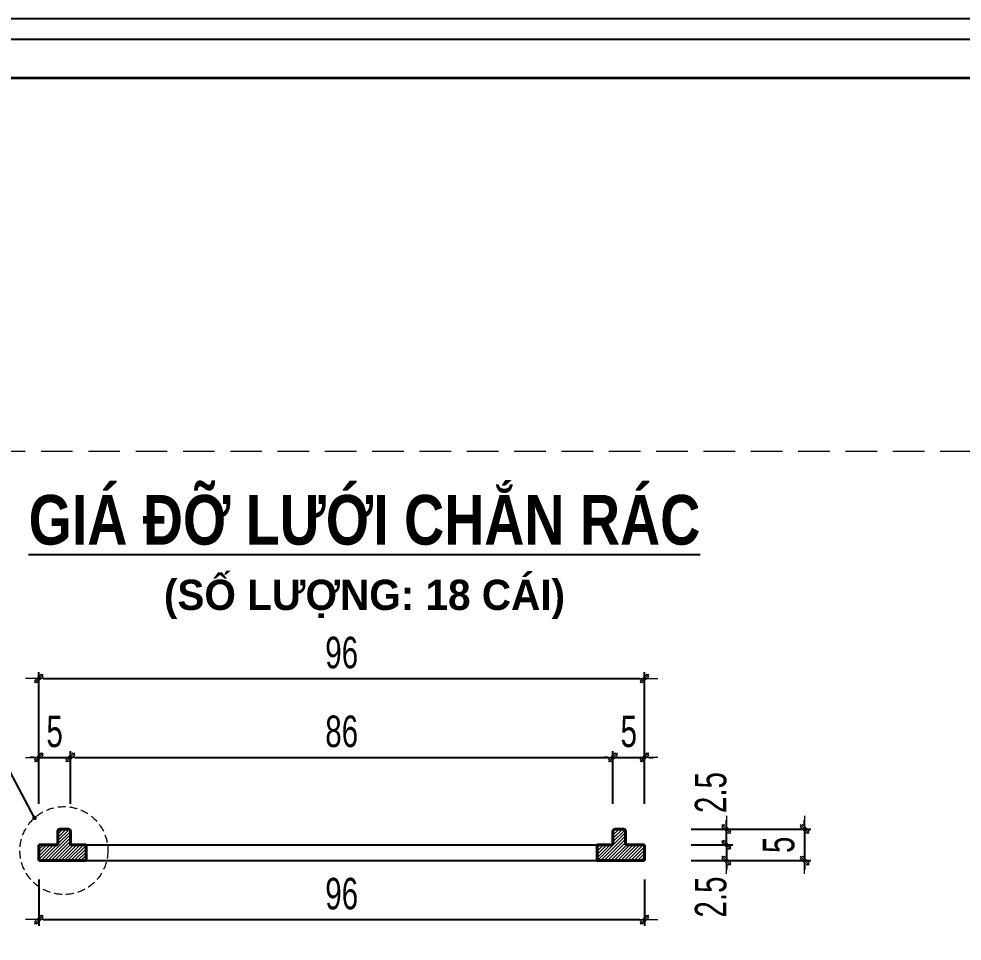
# Model space of a CAD drawing. Header units: inches. Extents: x -676 to 53517, y -16349 to 46516.
# Drawn here: x 39070 to 40565, y 18531 to 19994 of the extents above; entities that cross this region are included whole.
import ezdxf
from ezdxf.enums import TextEntityAlignment as Align

# ---------------------------------------------------------------- set-up
doc = ezdxf.new("R2010")
doc.units = ezdxf.units.IN
doc.header["$MEASUREMENT"] = 0
doc.linetypes.add('HIDDEN', pattern=[0.375, 0.25, -0.125])
for name, color, linetype, lineweight in [('2 - Text2', 2, 'Continuous', 20), ('LC Dim', 8, 'Continuous', 18), ('LC Hatch', 252, 'Continuous', 9), ('LC MANH DUT', 35, 'HIDDEN', 5), ('LC Net dam2', 6, 'Continuous', 40), ('LC Net thay', 7, 'Continuous', 25), ('LC Text2', 7, 'Continuous', 25), ('THEP', 1, 'Continuous', 35)]:
    doc.layers.add(name, color=color, linetype=linetype, lineweight=lineweight)
doc.layers.add('ENTTNTHIETKE1', color=2, linetype='Continuous')
doc.layers.add('KHUNGTEN', color=5, linetype='Continuous')
doc.styles.add('EG 1', font='')
doc.styles.add('HOATBIF', font='hoatbif.shx', dxfattribs={"width": 0.7})
doc.styles.add('LC 1', font='')
doc.styles.add('LC3', font='', dxfattribs={"width": 0.8})
doc.styles.get('EG 1').set_extended_font_data('.VnAvantH', bold=True)
doc.styles.get('LC 1').set_extended_font_data('.VnAvantH', bold=True)
doc.styles.get('LC3').set_extended_font_data('.VnArialH', bold=True)
doc.dimstyles.new('1-100(1-25)', dxfattribs={"dimscale": 25, "dimtxt": 2.5, "dimasz": 0.35, "dimexe": 0.5, "dimexo": 0, "dimgap": 0.8, "dimtad": 1, "dimdec": 0, "dimzin": 0, "dimdsep": 46, "dimtxsty": 'HOATBIF', "dimblk1": 'DOT', "dimblk2": 'DOT', "dimsah": 1, "dimcen": -1, "dimdle": 1, "dimclrd": 256, "dimclre": 256, "dimclrt": 4, "dimadec": 3, "dimazin": 2, "dimtfac": 0.333333, "dimtdec": 0, "dimtix": 1, "dimtmove": 2, "dimatfit": 3, "dimldrblk": 'DOT', "dimfxl": 1, "dimtvp": 0.833333, "dimtolj": 1, "dimtzin": 0, "dimarcsym": 0})

# ---------------------------------------------------------------- blocks, each defined once
blk = doc.blocks.new('DOT')
at = {"layer": 'LC Dim'}
blk.add_line((-3, 0), (3, 0), dxfattribs=at)
at = {"layer": 'LC Dim', "color": 4}
blk.add_line((-1, -1), (1, 1), dxfattribs=at)
blk.add_lwpolyline([(0.5, 1), (-1, -0.5), (-0.5, -1), (1, 0.5)], close=True, dxfattribs=at)
blk = doc.blocks.new('*D297')
at = {"layer": 'Defpoints', "color": 0, "transparency": 16777216}
for p in [(39101.2, 18629.3), (40061.2, 18629.3), (40061.2, 18565.5)]:
    blk.add_point(p, dxfattribs=at)
at = {"layer": 'LC Dim', "lineweight": -2, "transparency": 16777216}
for p, q in [((39101.2, 18629.3), (39101.2, 18555.5)), ((40061.2, 18629.3), (40061.2, 18555.5)), ((39108.2, 18565.5), (40054.2, 18565.5))]:
    blk.add_line(p, q, dxfattribs=at)
at = {"layer": 'LC Dim', "lineweight": -2, "transparency": 16777216, "xscale": 7, "yscale": 7, "zscale": 7, "rotation": 180}
blk.add_blockref('DOT', (39101.2, 18565.5), dxfattribs=at)
at = {"layer": 'LC Dim', "lineweight": -2, "transparency": 16777216, "xscale": 7, "yscale": 7, "zscale": 7}
blk.add_blockref('DOT', (40061.2, 18565.5), dxfattribs=at)
at = {"layer": 'LC Dim', "color": 4, "transparency": 16777216, "insert": (39581.2, 18606.5), "char_height": 50, "attachment_point": 5, "style": 'HOATBIF'}
blk.add_mtext('\\A1;96', dxfattribs=at)
blk = doc.blocks.new('_Dot')
at = {"color": 0, "linetype": 'ByBlock', "lineweight": -2}
blk.add_line((-0.5, 0), (-1, 0), dxfattribs=at)
at = {"color": 0, "linetype": 'ByBlock', "const_width": 0.5}
blk.add_lwpolyline([(-0.25, 0, 1), (0.25, 0, 1)], format="xyb", close=True, dxfattribs=at)
blk = doc.blocks.new('*D333')
at = {"layer": 'Defpoints', "color": 0, "transparency": 16777216}
for p in [(39151.2, 18822.9), (39101.2, 18749.1), (39151.2, 18749.1)]:
    blk.add_point(p, dxfattribs=at)
at = {"layer": 'LC Dim', "lineweight": -2, "transparency": 16777216}
for p, q in [((39101.2, 18749.1), (39101.2, 18832.9)), ((39151.2, 18749.1), (39151.2, 18832.9)), ((39094.2, 18822.9), (39087.2, 18822.9)), ((39101.2, 18822.9), (39151.2, 18822.9)), ((39158.2, 18822.9), (39165.2, 18822.9))]:
    blk.add_line(p, q, dxfattribs=at)
at = {"layer": 'LC Dim', "lineweight": -2, "transparency": 16777216, "xscale": 7, "yscale": 7, "zscale": 7}
blk.add_blockref('DOT', (39101.2, 18822.9), dxfattribs=at)
at = {"layer": 'LC Dim', "lineweight": -2, "transparency": 16777216, "xscale": 7, "yscale": 7, "zscale": 7, "rotation": 180}
blk.add_blockref('DOT', (39151.2, 18822.9), dxfattribs=at)
at = {"layer": 'LC Dim', "color": 4, "transparency": 16777216, "insert": (39126.2, 18863.9), "char_height": 50, "attachment_point": 5, "style": 'HOATBIF'}
blk.add_mtext('\\A1;5', dxfattribs=at)
blk = doc.blocks.new('*D334')
at = {"layer": 'Defpoints', "color": 0, "transparency": 16777216}
for p in [(40061.2, 18822.9), (40011.2, 18749.1), (40061.2, 18749.1)]:
    blk.add_point(p, dxfattribs=at)
at = {"layer": 'LC Dim', "lineweight": -2, "transparency": 16777216}
for p, q in [((40011.2, 18749.1), (40011.2, 18832.9)), ((40061.2, 18749.1), (40061.2, 18832.9)), ((40004.2, 18822.9), (39997.2, 18822.9)), ((40011.2, 18822.9), (40061.2, 18822.9)), ((40068.2, 18822.9), (40075.2, 18822.9))]:
    blk.add_line(p, q, dxfattribs=at)
at = {"layer": 'LC Dim', "lineweight": -2, "transparency": 16777216, "xscale": 7, "yscale": 7, "zscale": 7}
blk.add_blockref('DOT', (40011.2, 18822.9), dxfattribs=at)
at = {"layer": 'LC Dim', "lineweight": -2, "transparency": 16777216, "xscale": 7, "yscale": 7, "zscale": 7, "rotation": 180}
blk.add_blockref('DOT', (40061.2, 18822.9), dxfattribs=at)
at = {"layer": 'LC Dim', "color": 4, "transparency": 16777216, "insert": (40036.2, 18863.9), "char_height": 50, "attachment_point": 5, "style": 'HOATBIF'}
blk.add_mtext('\\A1;5', dxfattribs=at)
blk = doc.blocks.new('*D335')
at = {"layer": 'Defpoints', "color": 0, "transparency": 16777216}
for p in [(40061.2, 18947.9), (39101.2, 18749.1), (40061.2, 18749.1)]:
    blk.add_point(p, dxfattribs=at)
at = {"layer": 'LC Dim', "lineweight": -2, "transparency": 16777216}
for p, q in [((39101.2, 18749.1), (39101.2, 18957.9)), ((40061.2, 18749.1), (40061.2, 18957.9)), ((39108.2, 18947.9), (40054.2, 18947.9))]:
    blk.add_line(p, q, dxfattribs=at)
at = {"layer": 'LC Dim', "lineweight": -2, "transparency": 16777216, "xscale": 7, "yscale": 7, "zscale": 7, "rotation": 180}
blk.add_blockref('DOT', (39101.2, 18947.9), dxfattribs=at)
at = {"layer": 'LC Dim', "lineweight": -2, "transparency": 16777216, "xscale": 7, "yscale": 7, "zscale": 7}
blk.add_blockref('DOT', (40061.2, 18947.9), dxfattribs=at)
at = {"layer": 'LC Dim', "color": 4, "transparency": 16777216, "insert": (39581.2, 18988.9), "char_height": 50, "attachment_point": 5, "style": 'HOATBIF'}
blk.add_mtext('\\A1;96', dxfattribs=at)
blk = doc.blocks.new('*D336')
at = {"layer": 'Defpoints', "color": 0, "transparency": 16777216}
for p in [(40134.9, 18684.2), (40134.9, 18659.2), (40190.9, 18659.2)]:
    blk.add_point(p, dxfattribs=at)
at = {"layer": 'LC Dim', "lineweight": -2, "transparency": 16777216}
for p, q in [((40190.9, 18691.2), (40190.9, 18698.2)), ((40134.9, 18684.2), (40200.9, 18684.2)), ((40190.9, 18684.2), (40190.9, 18659.2)), ((40134.9, 18659.2), (40200.9, 18659.2)), ((40190.9, 18652.2), (40190.9, 18645.2))]:
    blk.add_line(p, q, dxfattribs=at)
at = {"layer": 'LC Dim', "lineweight": -2, "transparency": 16777216, "xscale": 7, "yscale": 7, "zscale": 7}
for p, rotation in [((40190.9, 18684.2), 270), ((40190.9, 18659.2), 90)]:
    blk.add_blockref('DOT', p, dxfattribs=dict(at, rotation=rotation))
at = {"layer": 'LC Dim', "color": 4, "transparency": 16777216, "insert": (40166.3, 18601.4), "char_height": 50, "attachment_point": 5, "rotation": 90, "style": 'HOATBIF'}
blk.add_mtext('\\A1;2.5', dxfattribs=at)
blk = doc.blocks.new('*D337')
at = {"layer": 'Defpoints', "color": 0, "transparency": 16777216}
for p in [(40134.9, 18709.2), (40190.9, 18709.2), (40134.9, 18684.2)]:
    blk.add_point(p, dxfattribs=at)
at = {"layer": 'LC Dim', "lineweight": -2, "transparency": 16777216}
for p, q in [((40190.9, 18716.2), (40190.9, 18723.2)), ((40134.9, 18709.2), (40200.9, 18709.2)), ((40190.9, 18684.2), (40190.9, 18709.2)), ((40134.9, 18684.2), (40200.9, 18684.2)), ((40190.9, 18677.2), (40190.9, 18670.2))]:
    blk.add_line(p, q, dxfattribs=at)
at = {"layer": 'LC Dim', "lineweight": -2, "transparency": 16777216, "xscale": 7, "yscale": 7, "zscale": 7}
for p, rotation in [((40190.9, 18709.2), 270), ((40190.9, 18684.2), 90)]:
    blk.add_blockref('DOT', p, dxfattribs=dict(at, rotation=rotation))
at = {"layer": 'LC Dim', "color": 4, "transparency": 16777216, "insert": (40166.3, 18767.1), "char_height": 50, "attachment_point": 5, "rotation": 90, "style": 'HOATBIF'}
blk.add_mtext('\\A1;2.5', dxfattribs=at)
blk = doc.blocks.new('*D338')
at = {"layer": 'Defpoints', "color": 0, "transparency": 16777216}
for p in [(40194.9, 18709.2), (40194.9, 18659.2), (40315, 18659.2)]:
    blk.add_point(p, dxfattribs=at)
at = {"layer": 'LC Dim', "lineweight": -2, "transparency": 16777216}
for p, q in [((40315, 18716.2), (40315, 18723.2)), ((40194.9, 18709.2), (40325, 18709.2)), ((40315, 18709.2), (40315, 18659.2)), ((40194.9, 18659.2), (40325, 18659.2)), ((40315, 18652.2), (40315, 18645.2))]:
    blk.add_line(p, q, dxfattribs=at)
at = {"layer": 'LC Dim', "lineweight": -2, "transparency": 16777216, "xscale": 7, "yscale": 7, "zscale": 7}
for p, rotation in [((40315, 18709.2), 270), ((40315, 18659.2), 90)]:
    blk.add_blockref('DOT', p, dxfattribs=dict(at, rotation=rotation))
at = {"layer": 'LC Dim', "color": 4, "transparency": 16777216, "insert": (40274, 18684.2), "char_height": 50, "attachment_point": 5, "rotation": 90, "style": 'HOATBIF'}
blk.add_mtext('\\A1;5', dxfattribs=at)
blk = doc.blocks.new('*D379')
at = {"layer": 'Defpoints', "color": 0, "transparency": 16777216}
for p in [(40011.2, 18822.9), (39151.2, 18749.1), (40011.2, 18749.1)]:
    blk.add_point(p, dxfattribs=at)
at = {"layer": 'LC Dim', "lineweight": -2, "transparency": 16777216}
for p, q in [((39151.2, 18749.1), (39151.2, 18832.9)), ((40011.2, 18749.1), (40011.2, 18832.9)), ((39158.2, 18822.9), (40004.2, 18822.9))]:
    blk.add_line(p, q, dxfattribs=at)
at = {"layer": 'LC Dim', "lineweight": -2, "transparency": 16777216, "xscale": 7, "yscale": 7, "zscale": 7, "rotation": 180}
blk.add_blockref('DOT', (39151.2, 18822.9), dxfattribs=at)
at = {"layer": 'LC Dim', "lineweight": -2, "transparency": 16777216, "xscale": 7, "yscale": 7, "zscale": 7}
blk.add_blockref('DOT', (40011.2, 18822.9), dxfattribs=at)
at = {"layer": 'LC Dim', "color": 4, "transparency": 16777216, "insert": (39581.2, 18863.9), "char_height": 50, "attachment_point": 5, "style": 'HOATBIF'}
blk.add_mtext('\\A1;86', dxfattribs=at)
blk = doc.blocks.new('TIEUDE1')
at = {"layer": '2 - Text2', "color": 7, "style": 'EG 1'}
blk.add_attdef('TIªU§Ò', text='', height=5, dxfattribs=at).set_placement((0, 0), align=Align.BOTTOM_CENTER)
blk.add_attdef('TL', text='', height=3, dxfattribs=at).set_placement((0, -2), align=Align.TOP_CENTER)
blk = doc.blocks.new('khung vpn')
at = {"layer": 'Defpoints'}
blk.add_line((52556.46, -4195.446), (52498.758, -4195.446), dxfattribs=at)
at = {"layer": 'KHUNGTEN'}
blk.add_lwpolyline([(52556.243, -4234.885), (52502.048, -4234.885), (52502.048, -4195.662), (52556.243, -4195.662)], close=True, dxfattribs=at)
at = {"layer": 'THEP'}
blk.add_lwpolyline([(52555.832, -4234.474), (52502.459, -4234.474), (52502.459, -4196.073), (52555.832, -4196.073)], close=True, dxfattribs=at)

msp = doc.modelspace()

# ---------------------------------------------------------------- hatches: boundary and pattern name
at = {"layer": 'LC Hatch'}
h = msp.add_hatch(dxfattribs=at)
h.set_pattern_fill('ANSI31', color=256, scale=29.7, angle=180, style=0)
h.set_pattern_definition([(225, (40852.52, 30298.393), (2.6251339, -2.6251339), [])])
h.paths.add_polyline_path([(39151.2, 18684.2), (39151.2, 18705.2, 0.414205), (39147.2, 18709.2), (39135.2, 18709.2, 0.414214), (39131.2, 18705.2), (39131.2, 18684.2), (39101.2, 18684.2), (39101.2, 18659.2), (39176.2, 18659.2), (39176.2, 18684.2)])
h.paths.add_polyline_path([(40061.2, 18659.2), (40061.2, 18684.2), (40031.2, 18684.2), (40031.2, 18705.2, 0.414209), (40027.2, 18709.2), (40015.2, 18709.2, 0.414214), (40011.2, 18705.2), (40011.2, 18684.2), (39986.2, 18684.2), (39986.2, 18659.2)])

# ---------------------------------------------------------------- linework, layer by layer
at = {"layer": 'LC MANH DUT', "ltscale": 200}
msp.add_lwpolyline([(38804.7, 19308.5), (42206.5, 19308.5), (42206.5, 16874), (38804.7, 16874)], close=True, dxfattribs=at)
at = {"layer": 'LC MANH DUT', "ltscale": 50}
msp.add_circle((39140.9, 18675.1), 69.7, dxfattribs=at)
at = {"layer": 'LC Net dam2', "color": 6}
for p, q in [((39131.2, 18684.2), (39131.2, 18705.2)), ((39135.2, 18709.2), (39147.2, 18709.2)), ((39151.2, 18705.2), (39151.2, 18684.2)), ((40011.2, 18684.2), (40011.2, 18705.2)), ((40015.2, 18709.2), (40027.2, 18709.2)), ((40031.2, 18705.2), (40031.2, 18684.2)), ((39101.2, 18659.2), (39101.2, 18684.2)), ((39101.2, 18684.2), (39131.2, 18684.2)), ((39151.2, 18684.2), (39176.2, 18684.2)), ((39176.2, 18659.2), (39176.2, 18684.2)), ((39986.2, 18684.2), (40011.2, 18684.2)), ((39986.2, 18659.2), (39986.2, 18684.2)), ((40031.2, 18684.2), (40061.2, 18684.2)), ((40061.2, 18684.2), (40061.2, 18659.2)), ((39101.2, 18659.2), (39176.2, 18659.2)), ((40061.2, 18659.2), (39986.2, 18659.2))]:
    msp.add_line(p, q, dxfattribs=at)
for centre, start, end in [((39135.2, 18705.2), 90, 180), ((39147.2, 18705.2), 0, 90), ((40015.2, 18705.2), 90, 180), ((40027.2, 18705.2), 0, 90)]:
    msp.add_arc(centre, 4, start, end, dxfattribs=at)
at = {"layer": 'LC Net thay'}
msp.add_line((39176.2, 18684.2), (39986.2, 18684.2), dxfattribs=at)
msp.add_lwpolyline([(39176.2, 18659.2), (39986.2, 18659.2)], dxfattribs=at)

# ---------------------------------------------------------------- block references
at = {"layer": 'ENTTNTHIETKE1', "color": 6, "xscale": 149.1374031720032, "yscale": 149.1374031720032, "zscale": 149.1374031720032, "rotation": 359.9992162953174}
msp.add_blockref('khung vpn', (-7794483.1, 645799.2, 0), dxfattribs=at)
at = {"layer": 'LC Text2'}
ref = msp.add_blockref('TIEUDE1', (39617.3, 19136.7), dxfattribs=dict(at, xscale=16.0000000000291, yscale=16.0000000000291, zscale=16.0000000000291))
ref.add_attrib('TIªU§Ò', '%%Ugi¸ §ì l\xadíi ch¾n r¸c', dxfattribs={"color": 7, "height": 78.791, "style": 'LC3', "width": 0.8}).set_placement((39617.3, 19136.7), align=Align.BOTTOM_CENTER)
ref.add_attrib('TL', '(sè l\xadîng: 18 c¸i)', dxfattribs={"color": 7, "height": 48, "style": 'LC 1'}).set_placement((39617.3, 19104.7), align=Align.TOP_CENTER)

# ---------------------------------------------------------------- dimensions: what is measured, and where the dimension line sits
at = {"layer": 'LC Dim'}
for base, p1, p2, picture, middle in [((40061.2, 18947.9), (39101.2, 18749.1), (40061.2, 18749.1), '*D335', (39581.2, 18988.9)), ((39151.2, 18822.9), (39101.2, 18749.1), (39151.2, 18749.1), '*D333', (39126.2, 18863.9)), ((40011.2, 18822.9), (39151.2, 18749.1), (40011.2, 18749.1), '*D379', (39581.2, 18863.9)), ((40061.2, 18822.9), (40011.2, 18749.1), (40061.2, 18749.1), '*D334', (40036.2, 18863.9)), ((40061.2, 18565.5), (39101.2, 18629.3), (40061.2, 18629.3), '*D297', (39581.2, 18606.5))]:
    dim = msp.add_linear_dim(base=base, p1=p1, p2=p2, dimstyle='1-100(1-25)', override={"dimscale": 20, "dimlfac": 0.1}, dxfattribs=at)
    dim.commit()
    dim.dimension.update_dxf_attribs({"geometry": picture, "text_midpoint": middle})
for base, p2, picture, middle in [((40190.9, 18709.2), (40134.9, 18709.2), '*D337', (40166.3, 18767.1)), ((40190.9, 18659.2), (40134.9, 18659.2), '*D336', (40166.3, 18601.4))]:
    dim = msp.add_linear_dim(base=base, p1=(40134.9, 18684.2), p2=p2, angle=90, text='2.5', dimstyle='1-100(1-25)', override={"dimscale": 20, "dimlfac": 0.1}, dxfattribs=at)
    dim.commit()
    dim.dimension.update_dxf_attribs({"geometry": picture, "text_midpoint": middle, "dimtype": 160})
dim = msp.add_linear_dim(base=(40315, 18659.2), p1=(40194.9, 18709.2), p2=(40194.9, 18659.2), angle=90, dimstyle='1-100(1-25)', override={"dimscale": 20, "dimlfac": 0.1}, dxfattribs=at)
dim.commit()
dim.dimension.update_dxf_attribs({"geometry": '*D338', "text_midpoint": (40274, 18684.2)})

# ---------------------------------------------------------------- leaders
msp.add_leader([(39094.4, 18727), (39034.7, 18839.3), (38894.6, 18839.3)], dimstyle='1-100(1-25)', override={"dimscale": 20, "dimlfac": 0.1}, dxfattribs=at)

doc.saveas('drawing.dxf')
